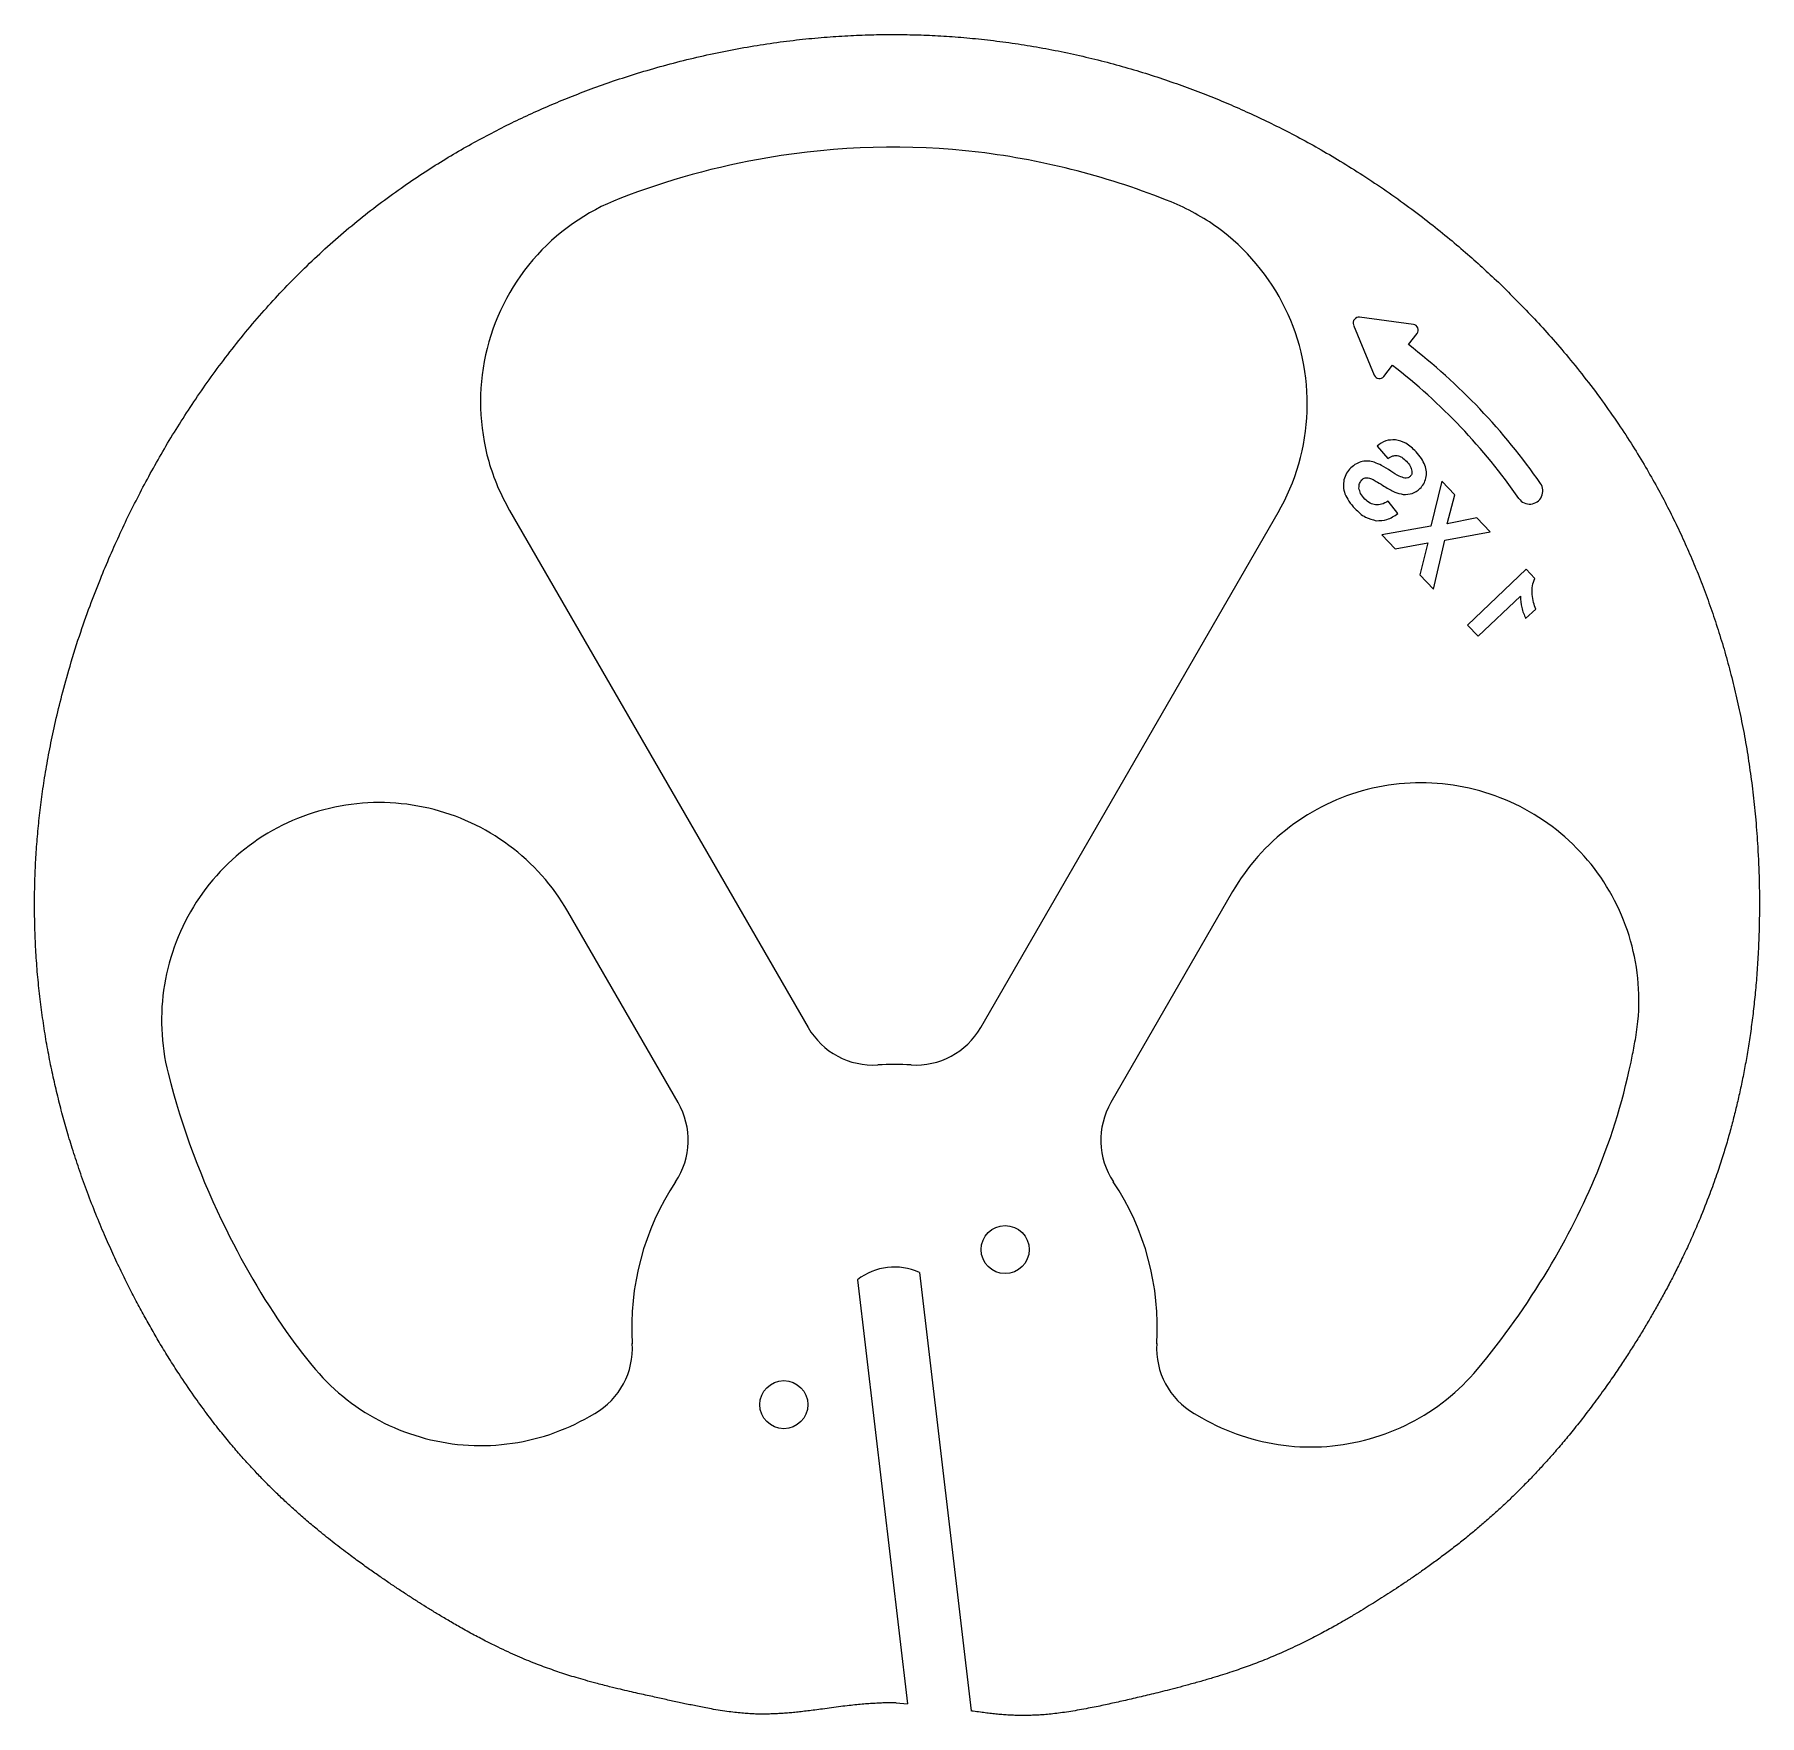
# Model space of a CAD drawing. Extents: x 360 to 590, y 102 to 326.
import ezdxf

# ---------------------------------------------------------------- set-up
doc = ezdxf.new("R2010")
doc.units = 0
doc.header["$LTSCALE"] = 12.7
doc.layers.add('VISIBLE', color=7, linetype='CONTINUOUS')

msp = doc.modelspace()

# ---------------------------------------------------------------- linework, layer by layer
at = {"layer": 'VISIBLE'}
for p, q in [((535.76, 287.56), (538.5, 280.89)), ((543.71, 287.63), (536.55, 288.59)), ((543.06, 284.96), (544.2, 286.43)), ((539.79, 280.71), (540.93, 282.19)), ((538.87, 271.41), (540.3, 269.78)), ((547.52, 266.77), (546.04, 260.76)), ((549.25, 264.95), (547.52, 266.77)), ((548.2, 261.05), (549.25, 264.95)), ((423.34, 262.86), (463.1, 193.97)), ((486.09, 193.97), (525.69, 262.56)), ((541.65, 262.43), (540.34, 264.1)), ((546.04, 260.76), (539.5, 259.62)), ((547.92, 258.9), (553.93, 260.02)), ((552.18, 261.86), (548.2, 261.05)), ((553.93, 260.02), (552.18, 261.86)), ((539.5, 259.62), (541.31, 257.72)), ((541.31, 257.72), (545.64, 258.55)), ((545.64, 258.55), (544.59, 254.26)), ((546.38, 252.38), (547.92, 258.9)), ((544.59, 254.26), (546.38, 252.38)), ((558.75, 255.02), (550.93, 247.59)), ((559.9, 253.81), (558.75, 255.02)), ((552.35, 246.1), (557.97, 251.44)), ((558.67, 248.44), (560.03, 249.72)), ((550.93, 247.59), (552.35, 246.1)), ((519.64, 212.08), (503.42, 183.97)), ((445.78, 183.97), (431.08, 209.44)), ((477.92, 161.34), (484.81, 102.93)), ((469.68, 160.37), (476.34, 103.86)), ((433.99, 142.16), (434.69, 142.57)), ((514.51, 142.57), (515.53, 141.98)), ((474.83, 104.01), (476.34, 103.86))]:
    msp.add_line(p, q, dxfattribs=at)
for centre in [(489.34, 164.39), (459.86, 143.73)]:
    msp.add_circle(centre, 3.2, dxfattribs=at)
for centre, radius, start, end in [((536.45, 287.85), 0.75, 82.3267, 202.3267), ((543.61, 286.88), 0.75, 322.3267, 82.3267), ((492.03, 218.86), 83.5, 34.7361, 52.3267), ((539.2, 281.17), 0.75, 202.3267, 322.3267), ((492.03, 218.86), 80, 34.7361, 52.3267), ((559.21, 265.45), 1.75, 214.7361, 34.7361), ((471.76, 198.97), 10, 210, 273.6122), ((477.43, 198.97), 10, 266.3878, 330), ((474.6, 154.06), 35, 86.3878, 93.6122), ((437.12, 178.97), 10, 326.3878, 30), ((512.08, 178.97), 10, 150, 213.6122), ((474.6, 154.06), 35, 146.3878, 183.6122), ((474.6, 154.06), 35, 356.3878, 33.6122), ((474.6, 154.06), 8, 65.4759, 127.9727), ((429.69, 151.23), 10, 300, 3.6122), ((519.51, 151.23), 10, 176.3878, 240), ((474.38, 63.72), 40.28, 89.3588, 89.6764)]:
    msp.add_arc(centre, radius, start, end, dxfattribs=at)
for points, knots in [([(474.61, 104.01), (474.36, 104.01), (474.1, 104.01), (473.84, 104.01), (473.58, 104), (473.32, 104), (473.05, 103.99), (472.78, 103.98), (472.51, 103.97), (472.24, 103.95), (471.95, 103.94), (471.67, 103.92), (471.39, 103.9), (471.1, 103.88), (470.8, 103.86), (470.51, 103.84), (470.2, 103.81), (469.89, 103.78), (469.58, 103.75), (469.24, 103.72), (468.9, 103.68), (468.57, 103.64), (468.19, 103.6), (467.82, 103.55), (467.45, 103.51), (467.04, 103.45), (466.62, 103.4), (466.21, 103.35), (465.81, 103.29), (465.41, 103.24), (465.01, 103.18), (464.67, 103.14), (464.33, 103.09), (463.99, 103.05), (463.67, 103.01), (463.36, 102.97), (463.05, 102.93), (462.75, 102.89), (462.46, 102.86), (462.17, 102.83), (461.89, 102.79), (461.62, 102.76), (461.34, 102.74), (461.08, 102.71), (460.81, 102.68), (460.55, 102.66), (460.29, 102.64), (460.03, 102.62), (459.77, 102.6), (459.52, 102.58), (459.27, 102.57), (459.02, 102.56), (458.77, 102.54), (458.53, 102.53), (458.29, 102.53), (458.05, 102.52), (457.81, 102.51), (457.57, 102.51), (457.33, 102.51), (457.09, 102.51), (456.84, 102.51), (456.6, 102.51), (456.35, 102.52), (456.1, 102.52), (455.84, 102.53), (455.58, 102.54), (455.32, 102.56), (455.04, 102.57), (454.76, 102.59), (454.48, 102.62), (454.18, 102.64), (453.87, 102.67), (453.57, 102.7), (453.24, 102.74), (452.9, 102.78), (452.57, 102.82), (452.18, 102.87), (451.79, 102.93), (451.4, 102.99), (451.01, 103.05), (450.61, 103.12), (450.21, 103.19), (449.89, 103.25), (449.57, 103.31), (449.24, 103.37), (448.95, 103.43), (448.66, 103.49), (448.36, 103.55), (448.09, 103.6), (447.81, 103.66), (447.53, 103.72), (447.25, 103.77), (446.98, 103.83), (446.69, 103.89), (446.43, 103.95), (446.17, 104), (445.91, 104.06), (445.62, 104.12), (445.34, 104.18), (445.05, 104.25), (444.77, 104.31), (444.48, 104.37), (444.19, 104.43), (443.9, 104.5), (443.6, 104.56), (443.31, 104.63), (443, 104.69), (442.7, 104.76), (442.39, 104.83), (442.07, 104.9), (441.75, 104.97), (441.43, 105.04), (441.09, 105.12), (440.74, 105.2), (440.4, 105.27), (440.04, 105.36), (439.67, 105.44), (439.3, 105.53), (438.9, 105.62), (438.49, 105.71), (438.09, 105.81), (437.61, 105.92), (437.14, 106.04), (436.66, 106.16), (436.05, 106.31), (435.43, 106.47), (434.81, 106.63), (434.35, 106.75), (433.89, 106.88), (433.43, 107.01), (433.02, 107.13), (432.62, 107.24), (432.21, 107.37), (431.83, 107.48), (431.45, 107.59), (431.08, 107.71), (430.72, 107.83), (430.36, 107.94), (430, 108.06), (429.65, 108.18), (429.3, 108.3), (428.94, 108.43), (428.58, 108.55), (428.22, 108.68), (427.86, 108.82), (427.49, 108.96), (427.12, 109.1), (426.75, 109.24), (426.36, 109.39), (425.98, 109.55), (425.59, 109.71), (425.19, 109.87), (424.79, 110.04), (424.39, 110.22), (423.97, 110.4), (423.55, 110.59), (423.13, 110.78), (422.69, 110.99), (422.24, 111.2), (421.8, 111.41), (421.32, 111.65), (420.83, 111.89), (420.35, 112.13), (419.77, 112.43), (419.2, 112.73), (418.62, 113.04), (417.99, 113.38), (417.35, 113.73), (416.71, 114.09), (416.18, 114.39), (415.65, 114.7), (415.13, 115.01), (414.67, 115.28), (414.22, 115.55), (413.77, 115.82), (413.35, 116.07), (412.94, 116.33), (412.52, 116.59), (412.12, 116.83), (411.72, 117.09), (411.31, 117.34), (410.91, 117.6), (410.5, 117.86), (410.09, 118.12), (409.68, 118.39), (409.26, 118.66), (408.84, 118.94), (408.42, 119.22), (408, 119.5), (407.57, 119.79), (407.13, 120.09), (406.69, 120.39), (406.25, 120.69), (405.78, 121.01), (405.32, 121.33), (404.86, 121.66), (404.36, 122.01), (403.86, 122.37), (403.36, 122.73), (402.81, 123.13), (402.27, 123.54), (401.72, 123.95), (401.05, 124.45), (400.37, 124.97), (399.71, 125.49), (399.04, 126.02), (398.39, 126.55), (397.73, 127.09), (397.2, 127.53), (396.67, 127.97), (396.14, 128.43), (395.66, 128.84), (395.19, 129.26), (394.72, 129.68), (394.28, 130.08), (393.84, 130.48), (393.4, 130.89), (392.97, 131.28), (392.56, 131.68), (392.14, 132.09), (391.74, 132.48), (391.34, 132.88), (390.94, 133.28), (390.53, 133.69), (390.13, 134.11), (389.73, 134.53), (389.32, 134.97), (388.91, 135.41), (388.5, 135.86), (388.07, 136.33), (387.65, 136.8), (387.23, 137.28), (386.77, 137.81), (386.32, 138.34), (385.87, 138.88), (385.4, 139.45), (384.93, 140.03), (384.47, 140.61), (383.96, 141.26), (383.46, 141.91), (382.97, 142.58), (382.4, 143.34), (381.83, 144.12), (381.28, 144.91), (380.61, 145.87), (379.95, 146.84), (379.3, 147.82), (378.86, 148.5), (378.42, 149.19), (377.99, 149.88), (377.59, 150.52), (377.2, 151.16), (376.81, 151.81), (376.44, 152.44), (376.07, 153.06), (375.71, 153.7), (375.35, 154.32), (375, 154.94), (374.66, 155.57), (374.3, 156.22), (373.95, 156.87), (373.61, 157.52), (373.25, 158.21), (372.89, 158.9), (372.54, 159.59), (372.17, 160.33), (371.81, 161.06), (371.45, 161.81), (371.07, 162.59), (370.71, 163.37), (370.35, 164.17), (369.97, 165), (369.6, 165.84), (369.23, 166.69), (368.84, 167.6), (368.46, 168.52), (368.09, 169.44), (367.71, 170.4), (367.33, 171.38), (366.97, 172.36), (366.62, 173.3), (366.29, 174.24), (365.96, 175.2), (365.66, 176.09), (365.36, 176.98), (365.08, 177.88), (364.81, 178.73), (364.56, 179.59), (364.31, 180.45), (364.07, 181.28), (363.84, 182.1), (363.62, 182.94), (363.41, 183.76), (363.2, 184.6), (363, 185.43), (362.79, 186.29), (362.6, 187.15), (362.41, 188.02), (362.22, 188.91), (362.04, 189.8), (361.88, 190.7), (361.7, 191.62), (361.54, 192.54), (361.4, 193.47), (361.25, 194.41), (361.11, 195.36), (360.98, 196.31), (360.85, 197.27), (360.74, 198.24), (360.64, 199.21), (360.53, 200.19), (360.44, 201.17), (360.37, 202.15), (360.29, 203.14), (360.23, 204.12), (360.18, 205.11), (360.13, 206.09), (360.1, 207.08), (360.08, 208.06), (360.06, 209.03), (360.05, 210.01), (360.06, 210.98), (360.06, 211.93), (360.08, 212.89), (360.11, 213.84), (360.14, 214.78), (360.19, 215.71), (360.24, 216.65), (360.3, 217.57), (360.37, 218.5), (360.45, 219.43), (360.53, 220.36), (360.62, 221.29), (360.72, 222.22), (360.83, 223.16), (360.94, 224.1), (361.07, 225.04), (361.21, 226.03), (361.36, 227.01), (361.52, 227.99), (361.69, 229.02), (361.88, 230.05), (362.08, 231.08), (362.29, 232.16), (362.51, 233.24), (362.75, 234.32), (363.01, 235.47), (363.29, 236.62), (363.58, 237.76), (363.9, 239.03), (364.25, 240.3), (364.61, 241.56), (365.06, 243.08), (365.53, 244.61), (366.03, 246.12), (366.48, 247.47), (366.95, 248.81), (367.45, 250.15), (367.89, 251.34), (368.34, 252.52), (368.82, 253.69), (369.24, 254.75), (369.68, 255.8), (370.14, 256.85), (370.57, 257.85), (371.02, 258.85), (371.48, 259.84), (371.92, 260.8), (372.38, 261.76), (372.85, 262.71), (373.33, 263.67), (373.81, 264.63), (374.31, 265.58), (374.82, 266.55), (375.34, 267.52), (375.88, 268.49), (376.43, 269.47), (376.99, 270.45), (377.56, 271.43), (378.15, 272.42), (378.75, 273.4), (379.36, 274.37), (379.99, 275.36), (380.62, 276.35), (381.28, 277.32), (381.94, 278.32), (382.62, 279.3), (383.32, 280.27), (384.03, 281.27), (384.75, 282.25), (385.49, 283.21), (386.27, 284.23), (387.06, 285.24), (387.87, 286.23), (388.68, 287.22), (389.5, 288.19), (390.34, 289.14), (391.13, 290.04), (391.93, 290.92), (392.74, 291.79), (393.59, 292.7), (394.47, 293.6), (395.35, 294.48), (396.23, 295.35), (397.13, 296.21), (398.04, 297.06), (398.97, 297.91), (399.91, 298.76), (400.87, 299.58), (401.82, 300.39), (402.77, 301.19), (403.75, 301.96), (404.7, 302.72), (405.67, 303.47), (406.65, 304.2), (407.63, 304.92), (408.62, 305.63), (409.62, 306.32), (410.54, 306.96), (411.47, 307.58), (412.42, 308.19), (413.32, 308.77), (414.24, 309.34), (415.17, 309.9), (416.07, 310.44), (416.98, 310.97), (417.9, 311.49), (418.8, 311.99), (419.7, 312.48), (420.62, 312.96), (421.5, 313.43), (422.39, 313.88), (423.29, 314.33), (424.17, 314.76), (425.05, 315.18), (425.94, 315.59), (426.83, 316), (427.73, 316.4), (428.63, 316.78), (429.54, 317.17), (430.45, 317.55), (431.37, 317.92), (432.3, 318.29), (433.25, 318.65), (434.2, 319.01), (435.19, 319.37), (436.19, 319.73), (437.19, 320.07), (438.24, 320.42), (439.3, 320.77), (440.37, 321.09), (441.51, 321.45), (442.67, 321.78), (443.83, 322.1), (445.01, 322.43), (446.19, 322.73), (447.38, 323.02), (448.57, 323.31), (449.77, 323.58), (450.98, 323.83), (452.16, 324.08), (453.35, 324.3), (454.54, 324.51), (455.7, 324.72), (456.87, 324.91), (458.04, 325.08), (459.21, 325.25), (460.38, 325.4), (461.55, 325.53), (462.64, 325.66), (463.73, 325.76), (464.83, 325.86), (465.88, 325.95), (466.94, 326.02), (468, 326.08), (469.02, 326.14), (470.05, 326.18), (471.08, 326.21), (472.08, 326.24), (473.07, 326.26), (474.07, 326.26), (475.05, 326.26), (476.04, 326.25), (477.02, 326.23), (478.02, 326.2), (479.01, 326.17), (480.01, 326.11), (481.03, 326.06), (482.05, 326), (483.06, 325.92), (484.1, 325.84), (485.14, 325.74), (486.17, 325.63), (487.26, 325.51), (488.36, 325.38), (489.44, 325.23), (490.53, 325.08), (491.61, 324.92), (492.69, 324.74), (493.79, 324.56), (494.89, 324.36), (495.98, 324.15), (497.08, 323.93), (498.17, 323.7), (499.26, 323.45), (500.35, 323.2), (501.44, 322.94), (502.51, 322.66), (503.58, 322.38), (504.64, 322.09), (505.7, 321.79), (506.74, 321.49), (507.77, 321.17), (508.8, 320.85), (509.81, 320.53), (510.81, 320.19), (511.8, 319.84), (512.76, 319.51), (513.72, 319.16), (514.67, 318.8), (515.59, 318.45), (516.51, 318.09), (517.42, 317.72), (518.32, 317.35), (519.22, 316.97), (520.11, 316.58), (521.01, 316.18), (521.9, 315.78), (522.79, 315.37), (523.69, 314.94), (524.59, 314.51), (525.48, 314.07), (526.4, 313.61), (527.31, 313.14), (528.22, 312.65), (529.17, 312.15), (530.12, 311.63), (531.05, 311.1), (532.04, 310.54), (533.01, 309.97), (533.98, 309.39), (534.99, 308.77), (536, 308.14), (536.99, 307.5), (538.04, 306.82), (539.07, 306.13), (540.1, 305.42), (541.12, 304.71), (542.13, 303.99), (543.13, 303.25), (544.09, 302.55), (545.03, 301.83), (545.96, 301.1), (546.84, 300.41), (547.71, 299.71), (548.56, 299), (549.36, 298.34), (550.16, 297.66), (550.94, 296.98), (551.68, 296.33), (552.42, 295.67), (553.15, 295), (553.87, 294.34), (554.59, 293.67), (555.3, 292.99), (556.01, 292.3), (556.72, 291.6), (557.42, 290.89), (558.14, 290.17), (558.85, 289.43), (559.55, 288.68), (560.3, 287.89), (561.03, 287.09), (561.76, 286.27), (562.54, 285.4), (563.3, 284.51), (564.06, 283.61), (564.87, 282.64), (565.66, 281.66), (566.44, 280.67), (567.26, 279.62), (568.06, 278.56), (568.84, 277.48), (569.58, 276.46), (570.31, 275.42), (571.02, 274.37), (571.68, 273.4), (572.32, 272.42), (572.94, 271.43), (573.52, 270.51), (574.09, 269.57), (574.65, 268.63), (575.17, 267.73), (575.68, 266.83), (576.18, 265.93), (576.66, 265.06), (577.12, 264.19), (577.57, 263.31), (578.01, 262.45), (578.44, 261.59), (578.86, 260.72), (579.27, 259.85), (579.68, 258.97), (580.07, 258.09), (580.47, 257.2), (580.85, 256.31), (581.22, 255.42), (581.59, 254.51), (581.96, 253.59), (582.31, 252.67), (582.66, 251.74), (583.01, 250.8), (583.34, 249.85), (583.67, 248.89), (583.99, 247.93), (584.3, 246.96), (584.61, 245.98), (584.91, 244.99), (585.2, 244), (585.48, 243), (585.76, 241.99), (586.02, 240.98), (586.28, 239.95), (586.53, 238.92), (586.77, 237.89), (587.01, 236.84), (587.23, 235.79), (587.44, 234.74), (587.66, 233.67), (587.86, 232.6), (588.04, 231.52), (588.23, 230.43), (588.4, 229.33), (588.55, 228.23), (588.71, 227.13), (588.85, 226.03), (588.98, 224.93), (589.11, 223.82), (589.22, 222.72), (589.32, 221.62), (589.42, 220.42), (589.51, 219.23), (589.58, 218.03), (589.67, 216.53), (589.74, 215.03), (589.77, 213.54), (589.81, 212.28), (589.82, 211.02), (589.81, 209.76), (589.8, 208.62), (589.78, 207.48), (589.75, 206.35), (589.71, 205.34), (589.67, 204.35), (589.61, 203.35), (589.56, 202.43), (589.5, 201.51), (589.43, 200.59), (589.36, 199.72), (589.28, 198.86), (589.19, 198), (589.11, 197.17), (589.02, 196.36), (588.92, 195.54), (588.82, 194.75), (588.72, 193.97), (588.6, 193.19), (588.5, 192.44), (588.38, 191.69), (588.26, 190.94), (588.14, 190.21), (588.01, 189.48), (587.88, 188.76), (587.74, 188.06), (587.61, 187.36), (587.46, 186.67), (587.33, 185.99), (587.18, 185.32), (587.03, 184.65), (586.88, 184), (586.72, 183.35), (586.56, 182.7), (586.4, 182.04), (586.23, 181.38), (586.06, 180.73), (585.87, 180.05), (585.68, 179.38), (585.49, 178.71), (585.28, 178), (585.07, 177.3), (584.85, 176.61), (584.61, 175.85), (584.36, 175.11), (584.11, 174.36), (583.81, 173.5), (583.5, 172.65), (583.18, 171.8), (582.77, 170.7), (582.34, 169.61), (581.9, 168.54), (581.58, 167.77), (581.25, 167.02), (580.92, 166.26), (580.61, 165.56), (580.29, 164.86), (579.96, 164.16), (579.65, 163.52), (579.34, 162.87), (579.02, 162.23), (578.72, 161.62), (578.42, 161.02), (578.11, 160.42), (577.81, 159.85), (577.51, 159.28), (577.2, 158.71), (576.91, 158.17), (576.61, 157.63), (576.31, 157.1), (576.02, 156.58), (575.73, 156.06), (575.43, 155.55), (575.14, 155.04), (574.84, 154.54), (574.54, 154.03), (574.23, 153.51), (573.91, 153), (573.6, 152.49), (573.27, 151.97), (572.94, 151.44), (572.61, 150.93), (572.27, 150.39), (571.92, 149.86), (571.57, 149.33), (571.19, 148.75), (570.8, 148.17), (570.4, 147.59), (569.96, 146.96), (569.52, 146.32), (569.07, 145.7), (568.55, 144.96), (568.02, 144.24), (567.48, 143.52), (566.91, 142.76), (566.33, 142.01), (565.74, 141.26), (565.25, 140.65), (564.76, 140.04), (564.26, 139.44), (563.82, 138.9), (563.37, 138.36), (562.91, 137.83), (562.49, 137.34), (562.06, 136.86), (561.63, 136.38), (561.23, 135.92), (560.82, 135.48), (560.41, 135.04), (560.03, 134.62), (559.64, 134.21), (559.25, 133.8), (558.87, 133.41), (558.49, 133.03), (558.11, 132.65), (557.74, 132.27), (557.36, 131.9), (556.99, 131.53), (556.6, 131.16), (556.22, 130.8), (555.84, 130.44), (555.45, 130.07), (555.06, 129.71), (554.67, 129.36), (554.27, 129), (553.87, 128.64), (553.47, 128.29), (553.05, 127.93), (552.63, 127.57), (552.21, 127.21), (551.76, 126.84), (551.32, 126.47), (550.87, 126.11), (550.4, 125.72), (549.92, 125.34), (549.44, 124.97), (548.95, 124.59), (548.47, 124.21), (547.98, 123.84), (547.49, 123.48), (547.01, 123.12), (546.53, 122.77), (546.07, 122.43), (545.6, 122.1), (545.14, 121.78), (544.71, 121.47), (544.28, 121.17), (543.85, 120.87), (543.44, 120.59), (543.03, 120.31), (542.63, 120.04), (542.24, 119.78), (541.85, 119.52), (541.46, 119.26), (541.08, 119.01), (540.71, 118.77), (540.33, 118.52), (539.96, 118.28), (539.58, 118.05), (539.21, 117.81), (538.85, 117.58), (538.48, 117.35), (538.12, 117.13), (537.75, 116.9), (537.39, 116.67), (537.02, 116.45), (536.64, 116.22), (536.26, 115.99), (535.87, 115.76), (535.46, 115.51), (535.04, 115.27), (534.62, 115.03), (534.15, 114.75), (533.68, 114.48), (533.2, 114.22), (532.62, 113.89), (532.03, 113.57), (531.45, 113.26), (530.96, 113), (530.47, 112.75), (529.97, 112.5), (529.5, 112.26), (529.03, 112.02), (528.55, 111.79), (528.14, 111.59), (527.72, 111.39), (527.3, 111.2), (526.91, 111.02), (526.52, 110.84), (526.13, 110.67), (525.75, 110.51), (525.38, 110.35), (525, 110.19), (524.64, 110.03), (524.27, 109.88), (523.9, 109.73), (523.54, 109.59), (523.17, 109.45), (522.81, 109.31), (522.45, 109.17), (522.09, 109.03), (521.72, 108.9), (521.37, 108.77), (521.01, 108.64), (520.65, 108.52), (520.28, 108.39), (519.91, 108.26), (519.54, 108.14), (519.13, 108), (518.72, 107.87), (518.3, 107.74), (517.85, 107.6), (517.4, 107.46), (516.95, 107.32), (516.44, 107.17), (515.93, 107.02), (515.42, 106.87), (514.87, 106.72), (514.32, 106.57), (513.77, 106.42), (513.27, 106.28), (512.76, 106.15), (512.26, 106.01), (511.81, 105.9), (511.36, 105.78), (510.92, 105.67), (510.5, 105.57), (510.1, 105.46), (509.69, 105.36), (509.3, 105.27), (508.92, 105.17), (508.54, 105.08), (508.17, 104.99), (507.81, 104.91), (507.45, 104.82), (507.09, 104.74), (506.74, 104.66), (506.39, 104.57), (506.05, 104.49), (505.71, 104.42), (505.37, 104.34), (505.04, 104.26), (504.71, 104.19), (504.38, 104.11), (504.06, 104.04), (503.73, 103.97), (503.41, 103.9), (503.09, 103.83), (502.77, 103.76), (502.45, 103.69), (502.12, 103.62), (501.79, 103.55), (501.46, 103.48), (501.1, 103.41), (500.75, 103.34), (500.4, 103.28), (500.01, 103.2), (499.63, 103.13), (499.24, 103.06), (498.85, 102.99), (498.47, 102.93), (498.08, 102.87), (497.71, 102.81), (497.35, 102.75), (496.98, 102.7), (496.64, 102.65), (496.29, 102.61), (495.95, 102.57), (495.62, 102.53), (495.3, 102.5), (494.98, 102.47), (494.67, 102.44), (494.37, 102.42), (494.06, 102.4), (493.78, 102.38), (493.49, 102.36), (493.21, 102.35), (492.93, 102.34), (492.66, 102.33), (492.39, 102.33), (492.12, 102.32), (491.86, 102.32), (491.6, 102.32), (491.34, 102.32), (491.09, 102.33), (490.83, 102.33), (490.58, 102.34), (490.33, 102.35), (490.07, 102.36), (489.81, 102.38), (489.56, 102.39), (489.3, 102.41), (489.04, 102.43), (488.77, 102.45), (488.51, 102.47), (488.24, 102.5), (487.98, 102.52), (487.71, 102.55), (487.44, 102.58), (487.17, 102.61), (486.89, 102.65), (486.61, 102.68), (486.33, 102.72), (486.04, 102.76), (485.73, 102.8), (485.41, 102.85), (485.1, 102.89), (485, 102.91), (484.9, 102.92), (484.81, 102.93)], [-12.485065, -12.485065, -12.485065, -12.485065, -12.466194, -12.466194, -12.466194, -12.446834, -12.446834, -12.446834, -12.4269, -12.4269, -12.4269, -12.406276, -12.406276, -12.406276, -12.384797, -12.384797, -12.384797, -12.362246, -12.362246, -12.362246, -12.337444, -12.337444, -12.337444, -12.310236, -12.310236, -12.310236, -12.279545, -12.279545, -12.279545, -12.249808, -12.249808, -12.249808, -12.224279, -12.224279, -12.224279, -12.200403, -12.200403, -12.200403, -12.177969, -12.177969, -12.177969, -12.156674, -12.156674, -12.156674, -12.135874, -12.135874, -12.135874, -12.115476, -12.115476, -12.115476, -12.09544, -12.09544, -12.09544, -12.07573, -12.07573, -12.07573, -12.056265, -12.056265, -12.056265, -12.036346, -12.036346, -12.036346, -12.015689, -12.015689, -12.015689, -11.994096, -11.994096, -11.994096, -11.970402, -11.970402, -11.970402, -11.944699, -11.944699, -11.944699, -11.916304, -11.916304, -11.916304, -11.883121, -11.883121, -11.883121, -11.849446, -11.849446, -11.849446, -11.822056, -11.822056, -11.822056, -11.797561, -11.797561, -11.797561, -11.774519, -11.774519, -11.774519, -11.751522, -11.751522, -11.751522, -11.730095, -11.730095, -11.730095, -11.707185, -11.707185, -11.707185, -11.684319, -11.684319, -11.684319, -11.661194, -11.661194, -11.661194, -11.63738, -11.63738, -11.63738, -11.612659, -11.612659, -11.612659, -11.586749, -11.586749, -11.586749, -11.55921, -11.55921, -11.55921, -11.529172, -11.529172, -11.529172, -11.494246, -11.494246, -11.494246, -11.449347, -11.449347, -11.449347, -11.416126, -11.416126, -11.416126, -11.386894, -11.386894, -11.386894, -11.359757, -11.359757, -11.359757, -11.334031, -11.334031, -11.334031, -11.308743, -11.308743, -11.308743, -11.282819, -11.282819, -11.282819, -11.256054, -11.256054, -11.256054, -11.228252, -11.228252, -11.228252, -11.19922, -11.19922, -11.19922, -11.168782, -11.168782, -11.168782, -11.136431, -11.136431, -11.136431, -11.10114, -11.10114, -11.10114, -11.058968, -11.058968, -11.058968, -11.012183, -11.012183, -11.012183, -10.973214, -10.973214, -10.973214, -10.939863, -10.939863, -10.939863, -10.909189, -10.909189, -10.909189, -10.879562, -10.879562, -10.879562, -10.849465, -10.849465, -10.849465, -10.818774, -10.818774, -10.818774, -10.787389, -10.787389, -10.787389, -10.754762, -10.754762, -10.754762, -10.720312, -10.720312, -10.720312, -10.683217, -10.683217, -10.683217, -10.642144, -10.642144, -10.642144, -10.591398, -10.591398, -10.591398, -10.541052, -10.541052, -10.541052, -10.499876, -10.499876, -10.499876, -10.46268, -10.46268, -10.46268, -10.42748, -10.42748, -10.42748, -10.393587, -10.393587, -10.393587, -10.360654, -10.360654, -10.360654, -10.327061, -10.327061, -10.327061, -10.292135, -10.292135, -10.292135, -10.255499, -10.255499, -10.255499, -10.215438, -10.215438, -10.215438, -10.173244, -10.173244, -10.173244, -10.126596, -10.126596, -10.126596, -10.072615, -10.072615, -10.072615, -10.007347, -10.007347, -10.007347, -9.962292, -9.962292, -9.962292, -9.92088, -9.92088, -9.92088, -9.881033, -9.881033, -9.881033, -9.842056, -9.842056, -9.842056, -9.802155, -9.802155, -9.802155, -9.760303, -9.760303, -9.760303, -9.716201, -9.716201, -9.716201, -9.670005, -9.670005, -9.670005, -9.621285, -9.621285, -9.621285, -9.569127, -9.569127, -9.569127, -9.514753, -9.514753, -9.514753, -9.4627, -9.4627, -9.4627, -9.414314, -9.414314, -9.414314, -9.368698, -9.368698, -9.368698, -9.32516, -9.32516, -9.32516, -9.282051, -9.282051, -9.282051, -9.237913, -9.237913, -9.237913, -9.192687, -9.192687, -9.192687, -9.146601, -9.146601, -9.146601, -9.099813, -9.099813, -9.099813, -9.05248, -9.05248, -9.05248, -9.004929, -9.004929, -9.004929, -8.957542, -8.957542, -8.957542, -8.910605, -8.910605, -8.910605, -8.864444, -8.864444, -8.864444, -8.819435, -8.819435, -8.819435, -8.775503, -8.775503, -8.775503, -8.7319, -8.7319, -8.7319, -8.688422, -8.688422, -8.688422, -8.644295, -8.644295, -8.644295, -8.598316, -8.598316, -8.598316, -8.549998, -8.549998, -8.549998, -8.499198, -8.499198, -8.499198, -8.445065, -8.445065, -8.445065, -8.385046, -8.385046, -8.385046, -8.312194, -8.312194, -8.312194, -8.247255, -8.247255, -8.247255, -8.189425, -8.189425, -8.189425, -8.137367, -8.137367, -8.137367, -8.087505, -8.087505, -8.087505, -8.038899, -8.038899, -8.038899, -7.989834, -7.989834, -7.989834, -7.939212, -7.939212, -7.939212, -7.887203, -7.887203, -7.887203, -7.834131, -7.834131, -7.834131, -7.779851, -7.779851, -7.779851, -7.72428, -7.72428, -7.72428, -7.66766, -7.66766, -7.66766, -7.607757, -7.607757, -7.607757, -7.548321, -7.548321, -7.548321, -7.492581, -7.492581, -7.492581, -7.434045, -7.434045, -7.434045, -7.375967, -7.375967, -7.375967, -7.316794, -7.316794, -7.316794, -7.258804, -7.258804, -7.258804, -7.202095, -7.202095, -7.202095, -7.145829, -7.145829, -7.145829, -7.094364, -7.094364, -7.094364, -7.044925, -7.044925, -7.044925, -6.997015, -6.997015, -6.997015, -6.950542, -6.950542, -6.950542, -6.905622, -6.905622, -6.905622, -6.861932, -6.861932, -6.861932, -6.818438, -6.818438, -6.818438, -6.774929, -6.774929, -6.774929, -6.730666, -6.730666, -6.730666, -6.684566, -6.684566, -6.684566, -6.636382, -6.636382, -6.636382, -6.584535, -6.584535, -6.584535, -6.532201, -6.532201, -6.532201, -6.479652, -6.479652, -6.479652, -6.428365, -6.428365, -6.428365, -6.378144, -6.378144, -6.378144, -6.328315, -6.328315, -6.328315, -6.281896, -6.281896, -6.281896, -6.237131, -6.237131, -6.237131, -6.193765, -6.193765, -6.193765, -6.151595, -6.151595, -6.151595, -6.110127, -6.110127, -6.110127, -6.067897, -6.067897, -6.067897, -6.024735, -6.024735, -6.024735, -5.98058, -5.98058, -5.98058, -5.933857, -5.933857, -5.933857, -5.88712, -5.88712, -5.88712, -5.83955, -5.83955, -5.83955, -5.791471, -5.791471, -5.791471, -5.743378, -5.743378, -5.743378, -5.695703, -5.695703, -5.695703, -5.648675, -5.648675, -5.648675, -5.602576, -5.602576, -5.602576, -5.557804, -5.557804, -5.557804, -5.514274, -5.514274, -5.514274, -5.470969, -5.470969, -5.470969, -5.427168, -5.427168, -5.427168, -5.382516, -5.382516, -5.382516, -5.33605, -5.33605, -5.33605, -5.287155, -5.287155, -5.287155, -5.23565, -5.23565, -5.23565, -5.181281, -5.181281, -5.181281, -5.123966, -5.123966, -5.123966, -5.066402, -5.066402, -5.066402, -5.011472, -5.011472, -5.011472, -4.959684, -4.959684, -4.959684, -4.911236, -4.911236, -4.911236, -4.865202, -4.865202, -4.865202, -4.819409, -4.819409, -4.819409, -4.773045, -4.773045, -4.773045, -4.725246, -4.725246, -4.725246, -4.674453, -4.674453, -4.674453, -4.619744, -4.619744, -4.619744, -4.560938, -4.560938, -4.560938, -4.499056, -4.499056, -4.499056, -4.440063, -4.440063, -4.440063, -4.385796, -4.385796, -4.385796, -4.334958, -4.334958, -4.334958, -4.287021, -4.287021, -4.287021, -4.241417, -4.241417, -4.241417, -4.196884, -4.196884, -4.196884, -4.152384, -4.152384, -4.152384, -4.107796, -4.107796, -4.107796, -4.062636, -4.062636, -4.062636, -4.016788, -4.016788, -4.016788, -3.970351, -3.970351, -3.970351, -3.923385, -3.923385, -3.923385, -3.875854, -3.875854, -3.875854, -3.827727, -3.827727, -3.827727, -3.77897, -3.77897, -3.77897, -3.729418, -3.729418, -3.729418, -3.67909, -3.67909, -3.67909, -3.628661, -3.628661, -3.628661, -3.578201, -3.578201, -3.578201, -3.523549, -3.523549, -3.523549, -3.454792, -3.454792, -3.454792, -3.396719, -3.396719, -3.396719, -3.343645, -3.343645, -3.343645, -3.296786, -3.296786, -3.296786, -3.253021, -3.253021, -3.253021, -3.211542, -3.211542, -3.211542, -3.17178, -3.17178, -3.17178, -3.133302, -3.133302, -3.133302, -3.095838, -3.095838, -3.095838, -3.059252, -3.059252, -3.059252, -3.02357, -3.02357, -3.02357, -2.988717, -2.988717, -2.988717, -2.954519, -2.954519, -2.954519, -2.919618, -2.919618, -2.919618, -2.883205, -2.883205, -2.883205, -2.844787, -2.844787, -2.844787, -2.803215, -2.803215, -2.803215, -2.754883, -2.754883, -2.754883, -2.692375, -2.692375, -2.692375, -2.64804, -2.64804, -2.64804, -2.606664, -2.606664, -2.606664, -2.568165, -2.568165, -2.568165, -2.53176, -2.53176, -2.53176, -2.497237, -2.497237, -2.497237, -2.464293, -2.464293, -2.464293, -2.43257, -2.43257, -2.43257, -2.401138, -2.401138, -2.401138, -2.369068, -2.369068, -2.369068, -2.336271, -2.336271, -2.336271, -2.302495, -2.302495, -2.302495, -2.265303, -2.265303, -2.265303, -2.22419, -2.22419, -2.22419, -2.176206, -2.176206, -2.176206, -2.125155, -2.125155, -2.125155, -2.082887, -2.082887, -2.082887, -2.044747, -2.044747, -2.044747, -2.009185, -2.009185, -2.009185, -1.97578, -1.97578, -1.97578, -1.944055, -1.944055, -1.944055, -1.913557, -1.913557, -1.913557, -1.883405, -1.883405, -1.883405, -1.852891, -1.852891, -1.852891, -1.821955, -1.821955, -1.821955, -1.790416, -1.790416, -1.790416, -1.757461, -1.757461, -1.757461, -1.722508, -1.722508, -1.722508, -1.685347, -1.685347, -1.685347, -1.64706, -1.64706, -1.64706, -1.609285, -1.609285, -1.609285, -1.573151, -1.573151, -1.573151, -1.539227, -1.539227, -1.539227, -1.50718, -1.50718, -1.50718, -1.476565, -1.476565, -1.476565, -1.446689, -1.446689, -1.446689, -1.417272, -1.417272, -1.417272, -1.388285, -1.388285, -1.388285, -1.35934, -1.35934, -1.35934, -1.328865, -1.328865, -1.328865, -1.295839, -1.295839, -1.295839, -1.258286, -1.258286, -1.258286, -1.212316, -1.212316, -1.212316, -1.17401, -1.17401, -1.17401, -1.137322, -1.137322, -1.137322, -1.10543, -1.10543, -1.10543, -1.075758, -1.075758, -1.075758, -1.0476, -1.0476, -1.0476, -1.020241, -1.020241, -1.020241, -0.993428, -0.993428, -0.993428, -0.967102, -0.967102, -0.967102, -0.941177, -0.941177, -0.941177, -0.91449, -0.91449, -0.91449, -0.88522, -0.88522, -0.88522, -0.853246, -0.853246, -0.853246, -0.817438, -0.817438, -0.817438, -0.778831, -0.778831, -0.778831, -0.743551, -0.743551, -0.743551, -0.712087, -0.712087, -0.712087, -0.683226, -0.683226, -0.683226, -0.656078, -0.656078, -0.656078, -0.63016, -0.63016, -0.63016, -0.604994, -0.604994, -0.604994, -0.580366, -0.580366, -0.580366, -0.556215, -0.556215, -0.556215, -0.532492, -0.532492, -0.532492, -0.5087, -0.5087, -0.5087, -0.483702, -0.483702, -0.483702, -0.457056, -0.457056, -0.457056, -0.427397, -0.427397, -0.427397, -0.39738, -0.39738, -0.39738, -0.36854, -0.36854, -0.36854, -0.341253, -0.341253, -0.341253, -0.315361, -0.315361, -0.315361, -0.290947, -0.290947, -0.290947, -0.267843, -0.267843, -0.267843, -0.245728, -0.245728, -0.245728, -0.224398, -0.224398, -0.224398, -0.203689, -0.203689, -0.203689, -0.183009, -0.183009, -0.183009, -0.162075, -0.162075, -0.162075, -0.140726, -0.140726, -0.140726, -0.119097, -0.119097, -0.119097, -0.09714, -0.09714, -0.09714, -0.074308, -0.074308, -0.074308, -0.0491, -0.0491, -0.0491, -0.041381, -0.041381, -0.041381, -0.041381]), ([(511.44, 303.95), (503.39, 307.21), (494.71, 309.51), (485.79, 310.58), (476.53, 311.68), (467.01, 311.42), (457.75, 309.85), (450.92, 308.69), (444.26, 306.83), (438, 304.41)], [0, 0, 0, 0, 0.356779, 0.356779, 0.356779, 0.727062, 0.727062, 0.727062, 1, 1, 1, 1]), ([(438, 304.41), (433.56, 302.69), (429.54, 299.86), (426.44, 296.24), (423.34, 292.62), (421.14, 288.23), (420.12, 283.57), (419.1, 278.92), (419.25, 274.01), (420.55, 269.42), (421.21, 267.13), (422.14, 264.92), (423.34, 262.86)], [-5.018213, -5.018213, -5.018213, -5.018213, -3.584438, -3.584438, -3.584438, -2.150663, -2.150663, -2.150663, -0.716888, -0.716888, -0.716888, 0, 0, 0, 0]), ([(525.69, 262.56), (528.06, 266.65), (529.4, 271.33), (529.56, 276.05), (529.73, 280.77), (528.72, 285.53), (526.65, 289.78), (524.58, 294.02), (521.45, 297.75), (517.63, 300.53), (515.72, 301.92), (513.63, 303.07), (511.44, 303.95)], [-4.973278, -4.973278, -4.973278, -4.973278, -3.552342, -3.552342, -3.552342, -2.131405, -2.131405, -2.131405, -0.710468, -0.710468, -0.710468, 0, 0, 0, 0]), ([(541.33, 272.27), (540.89, 272.26), (540.44, 272.25), (540.04, 272.12), (539.62, 271.98), (539.25, 271.7), (538.87, 271.41)], [-0.2736272, -0.2736272, -0.2736272, -0.2736272, -0.1403196, -0.1403196, -0.1403196, 0, 0, 0, 0]), ([(544.07, 270.67), (543.64, 271.1), (543.2, 271.53), (542.69, 271.8), (542.27, 272.02), (541.8, 272.14), (541.33, 272.27)], [-0.3655991, -0.3655991, -0.3655991, -0.3655991, -0.162906, -0.162906, -0.162906, 0, 0, 0, 0]), ([(536.91, 269.38), (536.64, 269.29), (536.37, 269.21), (536.12, 269.08), (535.85, 268.93), (535.61, 268.72), (535.37, 268.51)], [-0.1809045, -0.1809045, -0.1809045, -0.1809045, -0.0957858, -0.0957858, -0.0957858, 0, 0, 0, 0]), ([(538.51, 269.27), (538.25, 269.34), (537.98, 269.42), (537.71, 269.43), (537.44, 269.45), (537.17, 269.41), (536.91, 269.38)], [-0.1686197, -0.1686197, -0.1686197, -0.1686197, -0.0831736, -0.0831736, -0.0831736, 0, 0, 0, 0]), ([(540.69, 268.1), (540.29, 268.36), (539.89, 268.62), (539.46, 268.84), (539.15, 269), (538.83, 269.13), (538.51, 269.27)], [-0.2776095, -0.2776095, -0.2776095, -0.2776095, -0.1170695, -0.1170695, -0.1170695, 0, 0, 0, 0]), ([(540.3, 269.78), (540.51, 269.91), (540.73, 270.05), (540.97, 270.11), (541.16, 270.16), (541.37, 270.16), (541.57, 270.16)], [-0.1534436, -0.1534436, -0.1534436, -0.1534436, -0.0691229, -0.0691229, -0.0691229, 0, 0, 0, 0]), ([(541.57, 270.16), (541.78, 270.1), (541.98, 270.04), (542.16, 269.94), (542.39, 269.81), (542.59, 269.61), (542.78, 269.42)], [-0.1484479, -0.1484479, -0.1484479, -0.1484479, -0.083126, -0.083126, -0.083126, 0, 0, 0, 0]), ([(542.78, 269.42), (542.97, 269.2), (543.16, 268.99), (543.29, 268.74), (543.4, 268.54), (543.46, 268.31), (543.52, 268.08)], [-0.1742691, -0.1742691, -0.1742691, -0.1742691, -0.078846, -0.078846, -0.078846, 0, 0, 0, 0]), ([(545.25, 268.88), (545.11, 269.19), (544.97, 269.49), (544.79, 269.77), (544.58, 270.1), (544.33, 270.38), (544.07, 270.67)], [-0.217996, -0.217996, -0.217996, -0.217996, -0.1163396, -0.1163396, -0.1163396, 0, 0, 0, 0]), ([(545.39, 267.16), (545.43, 267.44), (545.47, 267.73), (545.45, 268), (545.43, 268.3), (545.34, 268.59), (545.25, 268.88)], [-0.1772468, -0.1772468, -0.1772468, -0.1772468, -0.0912304, -0.0912304, -0.0912304, 0, 0, 0, 0]), ([(534.47, 266.95), (534.42, 266.64), (534.37, 266.32), (534.39, 266.02), (534.41, 265.7), (534.5, 265.38), (534.6, 265.07)], [-0.1933101, -0.1933101, -0.1933101, -0.1933101, -0.0982619, -0.0982619, -0.0982619, 0, 0, 0, 0]), ([(535.37, 268.51), (535.17, 268.28), (534.96, 268.06), (534.81, 267.8), (534.66, 267.54), (534.56, 267.24), (534.47, 266.95)], [-0.184583, -0.184583, -0.184583, -0.184583, -0.0931297, -0.0931297, -0.0931297, 0, 0, 0, 0]), ([(536.47, 265.83), (536.47, 266.05), (536.48, 266.26), (536.55, 266.45), (536.61, 266.63), (536.74, 266.78), (536.86, 266.93)], [-0.1316518, -0.1316518, -0.1316518, -0.1316518, -0.0629164, -0.0629164, -0.0629164, 0, 0, 0, 0]), ([(536.86, 266.93), (536.95, 267.01), (537.05, 267.09), (537.15, 267.14), (537.25, 267.18), (537.37, 267.2), (537.48, 267.22)], [-0.07403204, -0.07403204, -0.07403204, -0.07403204, -0.03611309, -0.03611309, -0.03611309, 0, 0, 0, 0]), ([(537.48, 267.22), (537.61, 267.21), (537.75, 267.2), (537.87, 267.17), (538.04, 267.13), (538.2, 267.05), (538.36, 266.97)], [-0.09399133, -0.09399133, -0.09399133, -0.09399133, -0.05337511, -0.05337511, -0.05337511, 0, 0, 0, 0]), ([(538.36, 266.97), (538.54, 266.86), (539.07, 266.57), (539.57, 266.24), (539.89, 266.04)], [0, 0, 0, 0, 0.361842, 1, 1, 1, 1]), ([(542.58, 267.15), (542.33, 267.24), (542.08, 267.32), (541.84, 267.42), (541.43, 267.6), (541.06, 267.85), (540.69, 268.1)], [-0.2237039, -0.2237039, -0.2237039, -0.2237039, -0.1409937, -0.1409937, -0.1409937, 0, 0, 0, 0]), ([(543.27, 267.37), (543.17, 267.3), (543.07, 267.22), (542.96, 267.18), (542.84, 267.15), (542.71, 267.15), (542.58, 267.15)], [-0.07714557, -0.07714557, -0.07714557, -0.07714557, -0.03968854, -0.03968854, -0.03968854, 0, 0, 0, 0]), ([(543.52, 268.08), (543.52, 267.94), (543.53, 267.81), (543.49, 267.69), (543.44, 267.57), (543.36, 267.47), (543.27, 267.37)], [-0.08240024, -0.08240024, -0.08240024, -0.08240024, -0.04098627, -0.04098627, -0.04098627, 0, 0, 0, 0]), ([(544.59, 265.77), (544.78, 265.97), (544.96, 266.17), (545.09, 266.4), (545.22, 266.63), (545.3, 266.9), (545.39, 267.16)], [-0.1643042, -0.1643042, -0.1643042, -0.1643042, -0.0829862, -0.0829862, -0.0829862, 0, 0, 0, 0]), ([(534.6, 265.07), (534.76, 264.74), (534.92, 264.41), (535.11, 264.11), (535.35, 263.75), (535.64, 263.43), (535.93, 263.11)], [-0.2409725, -0.2409725, -0.2409725, -0.2409725, -0.1303158, -0.1303158, -0.1303158, 0, 0, 0, 0]), ([(537.24, 264.38), (537.03, 264.62), (536.82, 264.85), (536.69, 265.13), (536.58, 265.35), (536.53, 265.59), (536.47, 265.83)], [-0.1888792, -0.1888792, -0.1888792, -0.1888792, -0.0838889, -0.0838889, -0.0838889, 0, 0, 0, 0]), ([(538.68, 263.59), (538.42, 263.65), (538.17, 263.71), (537.94, 263.83), (537.68, 263.96), (537.46, 264.17), (537.24, 264.38)], [-0.1718473, -0.1718473, -0.1718473, -0.1718473, -0.0919036, -0.0919036, -0.0919036, 0, 0, 0, 0]), ([(539.89, 266.04), (540.34, 265.76), (540.78, 265.48), (541.26, 265.29), (541.61, 265.16), (541.98, 265.08), (542.35, 264.99)], [-0.3031583, -0.3031583, -0.3031583, -0.3031583, -0.1270196, -0.1270196, -0.1270196, 0, 0, 0, 0]), ([(542.35, 264.99), (542.77, 265), (543.19, 265), (543.57, 265.13), (543.94, 265.26), (544.27, 265.51), (544.59, 265.77)], [-0.255984, -0.255984, -0.255984, -0.255984, -0.1264919, -0.1264919, -0.1264919, 0, 0, 0, 0]), ([(535.93, 263.11), (536.37, 262.67), (536.81, 262.24), (537.34, 261.96), (537.77, 261.74), (538.27, 261.61), (538.76, 261.49)], [-0.3748106, -0.3748106, -0.3748106, -0.3748106, -0.1698025, -0.1698025, -0.1698025, 0, 0, 0, 0]), ([(540.34, 264.1), (540.06, 263.93), (539.78, 263.76), (539.48, 263.68), (539.22, 263.61), (538.95, 263.6), (538.68, 263.59)], [-0.1991674, -0.1991674, -0.1991674, -0.1991674, -0.090381, -0.090381, -0.090381, 0, 0, 0, 0]), ([(538.76, 261.49), (539.25, 261.5), (539.75, 261.52), (540.2, 261.65), (540.72, 261.81), (541.18, 262.12), (541.65, 262.43)], [-0.317711, -0.317711, -0.317711, -0.317711, -0.1689445, -0.1689445, -0.1689445, 0, 0, 0, 0]), ([(559.54, 251.68), (559.53, 252.06), (559.51, 252.44), (559.57, 252.81), (559.63, 253.15), (559.77, 253.48), (559.9, 253.81)], [-0.2332592, -0.2332592, -0.2332592, -0.2332592, -0.1123406, -0.1123406, -0.1123406, 0, 0, 0, 0]), ([(557.97, 251.44), (558, 250.93), (558.04, 250.41), (558.15, 249.92), (558.27, 249.41), (558.47, 248.92), (558.67, 248.44)], [-0.3124909, -0.3124909, -0.3124909, -0.3124909, -0.1579842, -0.1579842, -0.1579842, 0, 0, 0, 0]), ([(560.03, 249.72), (559.91, 250.01), (559.8, 250.3), (559.72, 250.6), (559.63, 250.95), (559.59, 251.32), (559.54, 251.68)], [-0.2046442, -0.2046442, -0.2046442, -0.2046442, -0.1112704, -0.1112704, -0.1112704, 0, 0, 0, 0]), ([(573.33, 192.64), (573.99, 196.44), (573.88, 200.36), (573.01, 204.12), (572.14, 207.87), (570.51, 211.45), (568.26, 214.57), (566, 217.69), (563.11, 220.35), (559.82, 222.35), (556.53, 224.35), (552.84, 225.69), (549.03, 226.26), (545.22, 226.83), (541.3, 226.63), (537.57, 225.67), (533.84, 224.72), (530.3, 223.01), (527.23, 220.68), (524.16, 218.36), (521.56, 215.41), (519.64, 212.08)], [-8.110543, -8.110543, -8.110543, -8.110543, -6.951894, -6.951894, -6.951894, -5.793245, -5.793245, -5.793245, -4.634596, -4.634596, -4.634596, -3.475947, -3.475947, -3.475947, -2.317298, -2.317298, -2.317298, -1.158649, -1.158649, -1.158649, 0, 0, 0, 0]), ([(431.08, 209.44), (429.11, 212.86), (426.42, 215.87), (423.24, 218.23), (420.07, 220.59), (416.41, 222.28), (412.56, 223.18), (408.71, 224.08), (404.67, 224.18), (400.78, 223.47), (396.89, 222.76), (393.15, 221.25), (389.86, 219.05), (386.57, 216.86), (383.74, 213.98), (381.6, 210.66), (379.46, 207.34), (378, 203.57), (377.36, 199.67), (376.71, 195.77), (376.88, 191.74), (377.84, 187.9)], [-8.326585, -8.326585, -8.326585, -8.326585, -7.137073, -7.137073, -7.137073, -5.947561, -5.947561, -5.947561, -4.758049, -4.758049, -4.758049, -3.568536, -3.568536, -3.568536, -2.379024, -2.379024, -2.379024, -1.189512, -1.189512, -1.189512, 0, 0, 0, 0]), ([(552.25, 148.45), (555.61, 152.46), (558.83, 157.02), (561.65, 161.7), (564.18, 165.93), (566.37, 170.22), (568.18, 174.62), (570.22, 179.58), (571.79, 184.74), (572.92, 190.41), (573.06, 191.14), (573.2, 191.89), (573.33, 192.64)], [-16.818109, -16.818109, -16.818109, -16.818109, -14.217598, -14.217598, -14.217598, -11.871853, -11.871853, -11.871853, -9.226421, -9.226421, -9.226421, -8.882058, -8.882058, -8.882058, -8.882058]), ([(377.84, 187.9), (379.67, 180.55), (382.34, 173.6), (385.56, 167.1), (388.13, 161.89), (391.05, 156.99), (394.17, 152.66), (395.1, 151.38), (396.04, 150.15), (397, 148.97)], [-20.215929, -20.215929, -20.215929, -20.215929, -12.894476, -12.894476, -12.894476, -7.03594, -7.03594, -7.03594, -5.303598, -5.303598, -5.303598, -5.303598]), ([(397, 148.97), (399.46, 145.95), (402.54, 143.43), (405.99, 141.61), (409.44, 139.8), (413.26, 138.69), (417.14, 138.37), (421.02, 138.06), (424.97, 138.54), (428.67, 139.77), (430.52, 140.39), (432.3, 141.19), (433.99, 142.16)], [-4.102736, -4.102736, -4.102736, -4.102736, -2.930526, -2.930526, -2.930526, -1.758315, -1.758315, -1.758315, -0.586105, -0.586105, -0.586105, 0, 0, 0, 0]), ([(515.53, 141.98), (518.87, 140.05), (522.6, 138.8), (526.43, 138.32), (530.25, 137.84), (534.18, 138.13), (537.89, 139.18), (539.75, 139.7), (541.55, 140.41), (543.27, 141.29), (546.7, 143.05), (549.77, 145.5), (552.25, 148.45)], [-4.059911, -4.059911, -4.059911, -4.059911, -2.899936, -2.899936, -2.899936, -1.739962, -1.739962, -1.739962, -1.159975, -1.159975, -1.159975, 0, 0, 0, 0])]:
    msp.add_open_spline(points, degree=3, knots=knots, dxfattribs=at)

doc.saveas('drawing.dxf')
